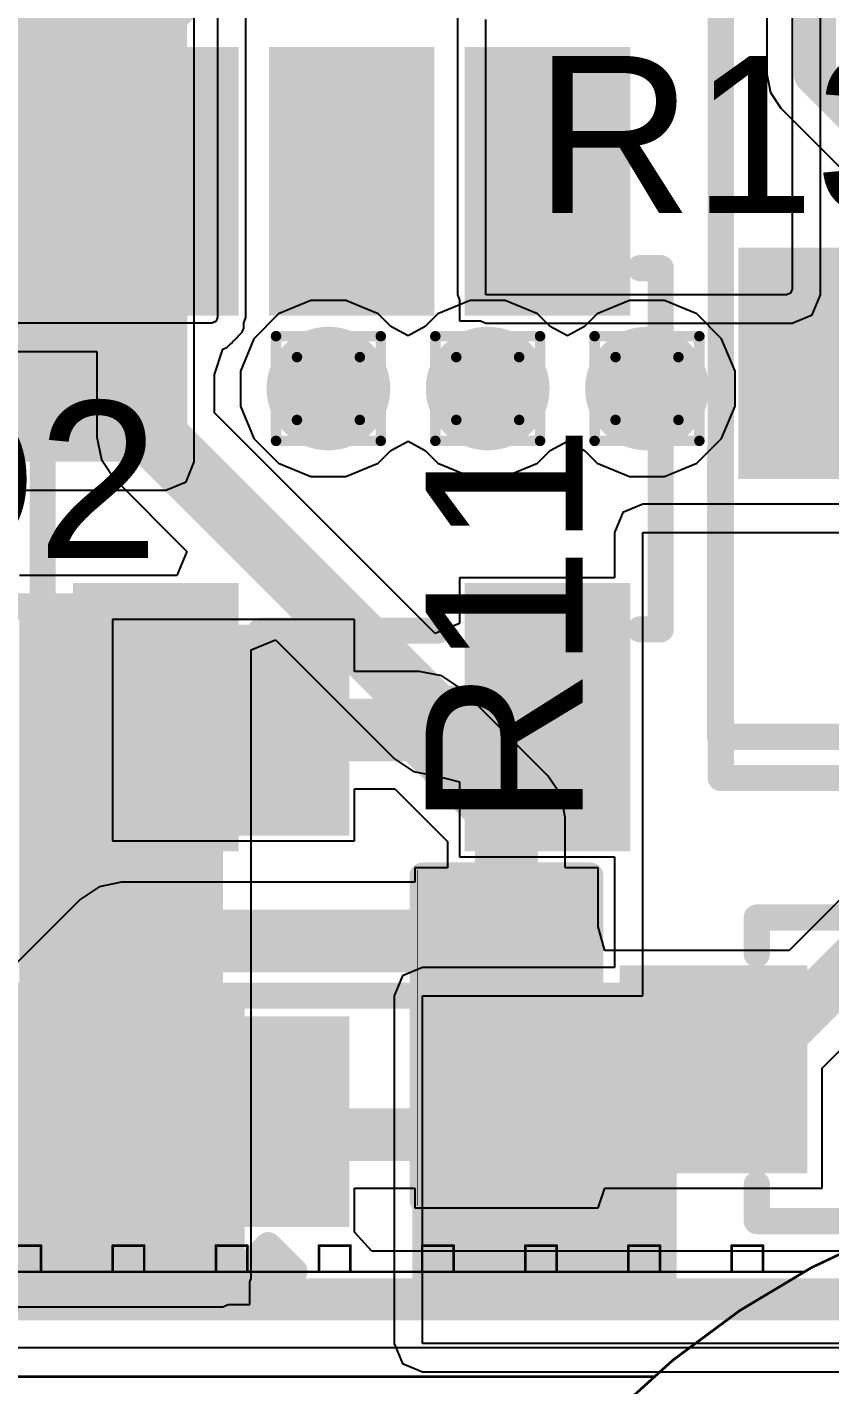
# Model space of a CAD drawing. Header units: inches. Extents: x -6 to 5433, y -4 to 5447.
# Drawn here: x 9.5 to 13.39, y 5.2 to 11.78 of the extents above; entities that cross this region are included whole.
import ezdxf

# ---------------------------------------------------------------- set-up
doc = ezdxf.new("R2010")
doc.units = ezdxf.units.IN
for name, color, linetype in [('Bottom Layer', 5, 'Continuous'), ('Bottom Overlay', 54, 'Continuous'), ('Bottom Paste', 16, 'Continuous'), ('Bottom Solder', 6, 'Continuous'), ('Drill Drawing', 1, 'Continuous'), ('Ground', 16, 'Continuous'), ('Mechanical 4', 56, 'Continuous'), ('Power', 76, 'Continuous'), ('Top Layer', 1, 'Continuous'), ('Top Overlay', 2, 'Continuous'), ('Top Paste', 8, 'Continuous'), ('Top Solder', 216, 'Continuous'), ('Via Holes', 16, 'Continuous')]:
    doc.layers.add(name, color=color, linetype=linetype)
doc.styles.add('Arial', font='', dxfattribs={"height": 0.2})
doc.styles.get('Arial').set_extended_font_data('Arial')

msp = doc.modelspace()

# ---------------------------------------------------------------- hatches: boundary and pattern name
at = {"layer": 'Bottom Layer'}
for points in [[(10.4217, 11.5859), (10.4217, 10.4859), (9.8217, 10.4859), (9.8217, 11.5859)], [(11.3717, 11.5859), (11.3717, 10.4859), (10.7717, 10.4859), (10.7717, 11.5859)], [(12.3217, 11.5859), (12.3217, 10.4859), (11.7217, 10.4859), (11.7217, 11.5859)], [(9.4604, 5.7127), (10.4471, 5.7127), (10.4471, 8.9859), (9.4604, 8.9859)], [(10.4217, 8.9859), (10.4217, 7.8859), (9.8217, 7.8859), (9.8217, 8.9859)], [(12.3217, 8.9859), (12.3217, 7.8859), (11.7217, 7.8859), (11.7217, 8.9859)], [(8.4328, 5.7127), (10.4471, 5.7127), (10.4471, 7.0866), (8.4328, 7.0866)], [(9.435, 6.9827), (10.451, 6.9827), (10.451, 5.7127), (9.435, 5.7127)], [(11.467, 6.9827), (12.483, 6.9827), (12.483, 5.7127), (11.467, 5.7127)]]:
    msp.add_hatch(color=5, dxfattribs=at).paths.add_polyline_path(points)
h = msp.add_hatch(color=5, dxfattribs=at)
edge = h.paths.add_edge_path()
edge.add_arc((10.959, 10.0307), 0.3, 0, 360)
h = msp.add_hatch(color=5, dxfattribs=at)
edge = h.paths.add_edge_path()
edge.add_arc((11.7314, 10.0307), 0.3, 0, 360)
h = msp.add_hatch(color=5, dxfattribs=at)
edge = h.paths.add_edge_path()
edge.add_arc((12.5038, 10.0307), 0.3, 0, 360)
at = {"layer": 'Bottom Paste'}
for points in [[(10.4217, 11.5859), (10.4217, 10.4859), (9.8217, 10.4859), (9.8217, 11.5859)], [(11.3717, 11.5859), (11.3717, 10.4859), (10.7717, 10.4859), (10.7717, 11.5859)], [(12.3217, 11.5859), (12.3217, 10.4859), (11.7217, 10.4859), (11.7217, 11.5859)], [(10.4217, 8.9859), (10.4217, 7.8859), (9.8217, 7.8859), (9.8217, 8.9859)], [(12.3217, 8.9859), (12.3217, 7.8859), (11.7217, 7.8859), (11.7217, 8.9859)], [(9.435, 6.9827), (10.451, 6.9827), (10.451, 5.7127), (9.435, 5.7127)], [(11.467, 6.9827), (12.483, 6.9827), (12.483, 5.7127), (11.467, 5.7127)]]:
    msp.add_hatch(color=16, dxfattribs=at).paths.add_polyline_path(points)
at = {"layer": 'Bottom Solder'}
for points in [[(10.5233, 11.6875), (10.5233, 10.3843), (9.7201, 10.3843), (9.7201, 11.6875)], [(11.4733, 11.6875), (11.4733, 10.3843), (10.6701, 10.3843), (10.6701, 11.6875)], [(12.4233, 11.6875), (12.4233, 10.3843), (11.6201, 10.3843), (11.6201, 11.6875)], [(10.5233, 9.0875), (10.5233, 7.7843), (9.7201, 7.7843), (9.7201, 9.0875)], [(12.4233, 9.0875), (12.4233, 7.7843), (11.6201, 7.7843), (11.6201, 9.0875)], [(9.3334, 7.0843), (10.5526, 7.0843), (10.5526, 5.6111), (9.3334, 5.6111)], [(11.3654, 7.0843), (12.5846, 7.0843), (12.5846, 5.6111), (11.3654, 5.6111)]]:
    msp.add_hatch(color=6, dxfattribs=at).paths.add_polyline_path(points)
at = {"layer": 'Ground'}
h = msp.add_hatch(color=16, dxfattribs=at)
edge = h.paths.add_edge_path()
edge.add_arc((10.959, 10.0307), 0.3, 0, 360)
h = msp.add_hatch(color=16, dxfattribs=at)
edge = h.paths.add_edge_path()
edge.add_arc((11.7314, 10.0307), 0.3, 0, 360)
h = msp.add_hatch(color=16, dxfattribs=at)
edge = h.paths.add_edge_path()
edge.add_arc((12.5038, 10.0307), 0.3, 0, 360)
at = {"layer": 'Power'}
h = msp.add_hatch(color=76, dxfattribs=at)
edge = h.paths.add_edge_path()
edge.add_arc((10.959, 10.0307), 0.3, 0, 360)
h = msp.add_hatch(color=76, dxfattribs=at)
edge = h.paths.add_edge_path()
edge.add_arc((11.7314, 10.0307), 0.3, 0, 360)
h = msp.add_hatch(color=76, dxfattribs=at)
edge = h.paths.add_edge_path()
edge.add_arc((12.5038, 10.0307), 0.3, 0, 360)
at = {"layer": 'Top Layer'}
for points in [[(9.1268, 9.6751), (10.1713, 9.6751), (10.1713, 14.2291), (9.1268, 14.2291)], [(9.1713, 14.0749), (10.1713, 14.0749), (10.1713, 10.6749), (9.1713, 10.6749)], [(13.8678, 9.6934), (13.0478, 9.6934), (13.0478, 10.6134), (13.8678, 10.6134)], [(10.039, 7.9634), (10.039, 8.7834), (10.959, 8.7834), (10.959, 7.9634)], [(11.5046, 7.5786), (12.1396, 7.5786), (12.1396, 7.1214), (11.5046, 7.1214)], [(12.4259, 7.1774), (13.2259, 7.1774), (13.2259, 6.2774), (12.4259, 6.2774)], [(10.039, 6.0634), (10.039, 6.8834), (10.959, 6.8834), (10.959, 6.0634)], [(11.5046, 6.6388), (12.1396, 6.6388), (12.1396, 6.1816), (11.5046, 6.1816)]]:
    msp.add_hatch(color=1, dxfattribs=at).paths.add_polyline_path(points)
h = msp.add_hatch(color=1, dxfattribs=at)
edge = h.paths.add_edge_path()
edge.add_arc((10.959, 10.0307), 0.3, 0, 360)
h = msp.add_hatch(color=1, dxfattribs=at)
edge = h.paths.add_edge_path()
edge.add_arc((11.7314, 10.0307), 0.3, 0, 360)
h = msp.add_hatch(color=1, dxfattribs=at)
edge = h.paths.add_edge_path()
edge.add_arc((12.5038, 10.0307), 0.3, 0, 360)
at = {"layer": 'Top Paste'}
for points in [[(9.1713, 14.0749), (10.1713, 14.0749), (10.1713, 10.6749), (9.1713, 10.6749)], [(13.8678, 9.6934), (13.0478, 9.6934), (13.0478, 10.6134), (13.8678, 10.6134)], [(10.039, 7.9634), (10.039, 8.7834), (10.959, 8.7834), (10.959, 7.9634)], [(11.5046, 7.5786), (12.1396, 7.5786), (12.1396, 7.1214), (11.5046, 7.1214)], [(12.4259, 7.1774), (13.2259, 7.1774), (13.2259, 6.2774), (12.4259, 6.2774)], [(10.039, 6.0634), (10.039, 6.8834), (10.959, 6.8834), (10.959, 6.0634)], [(11.5046, 6.6388), (12.1396, 6.6388), (12.1396, 6.1816), (11.5046, 6.1816)]]:
    msp.add_hatch(color=8, dxfattribs=at).paths.add_polyline_path(points)
at = {"layer": 'Top Solder'}
for points in [[(9.0697, 14.1765), (10.2729, 14.1765), (10.2729, 10.5733), (9.0697, 10.5733)], [(13.9694, 9.5918), (12.9462, 9.5918), (12.9462, 10.715), (13.9694, 10.715)], [(9.9374, 7.8618), (9.9374, 8.885), (11.0606, 8.885), (11.0606, 7.8618)], [(11.4496, 7.6336), (12.1946, 7.6336), (12.1946, 7.0664), (11.4496, 7.0664)], [(12.3709, 7.2324), (13.2809, 7.2324), (13.2809, 6.2224), (12.3709, 6.2224)], [(9.9374, 5.9618), (9.9374, 6.985), (11.0606, 6.985), (11.0606, 5.9618)], [(11.4496, 6.6938), (12.1946, 6.6938), (12.1946, 6.1266), (11.4496, 6.1266)]]:
    msp.add_hatch(color=216, dxfattribs=at).paths.add_polyline_path(points)
at = {"layer": 'Via Holes'}
h = msp.add_hatch(color=7, dxfattribs=at)
edge = h.paths.add_edge_path()
edge.add_arc((10.959, 10.0307), 0.15, 0, 360)
h = msp.add_hatch(color=7, dxfattribs=at)
edge = h.paths.add_edge_path()
edge.add_arc((11.7314, 10.0307), 0.15, 0, 360)
h = msp.add_hatch(color=7, dxfattribs=at)
edge = h.paths.add_edge_path()
edge.add_arc((12.5038, 10.0307), 0.15, 0, 360)

# ---------------------------------------------------------------- linework, layer by layer
at = {"layer": 'Bottom Layer'}
for p, q in [((13.208, 12.3316), (13.208, 10.5133)), ((13.3455, 10.4859), (13.3455, 12.1942)), ((10.4217, 12.0366), (10.4217, 10.3756)), ((10.5592, 10.3756), (10.5592, 12.0366)), ((11.5842, 11.8491), (11.5842, 10.4859)), ((11.7217, 10.5133), (11.7217, 11.8218)), ((11.5842, 10.4859), (11.5947, 10.4606)), ((11.7217, 10.4859), (11.7217, 10.5133)), ((11.749, 10.4859), (11.7217, 10.4859)), ((13.1807, 10.4859), (11.749, 10.4859)), ((11.749, 10.4859), (11.749, 10.4859)), ((13.2, 10.4939), (13.1807, 10.4859)), ((13.208, 10.5133), (13.2, 10.4939)), ((13.3052, 10.3887), (13.3455, 10.4859)), ((11.5947, 10.4606), (11.5947, 10.3589)), ((10.3943, 10.3482), (7.1713, 10.3482)), ((10.4137, 10.3563), (10.3943, 10.3482)), ((10.4217, 10.3756), (10.4137, 10.3563)), ((10.5487, 10.3503), (10.5592, 10.3756)), ((10.5487, 10.323), (10.5487, 10.3503)), ((11.5947, 10.3589), (11.6964, 10.3589)), ((11.6964, 10.3589), (11.7217, 10.3484)), ((11.7217, 10.3484), (13.208, 10.3484)), ((13.208, 10.3484), (13.3052, 10.3887)), ((10.513, 10.2759), (10.5189, 10.2784)), ((10.5189, 10.2784), (10.5214, 10.2843)), ((10.5214, 10.2843), (10.5407, 10.3036)), ((10.5407, 10.3037), (10.5487, 10.323)), ((10.5407, 10.3036), (10.5407, 10.3037)), ((10.5407, 10.3037), (10.5407, 10.3037)), ((10.4066, 10.0996), (10.447, 10.2212)), ((10.447, 10.2212), (10.4663, 10.2293)), ((10.4663, 10.2293), (10.4856, 10.2486)), ((10.4663, 10.2293), (10.4663, 10.2293)), ((10.4663, 10.2293), (10.4663, 10.2293)), ((10.4856, 10.2486), (10.4916, 10.251)), ((10.4916, 10.251), (10.494, 10.257)), ((10.494, 10.257), (10.513, 10.2759)), ((7.1713, 10.2108), (9.8368, 10.2108)), ((9.8368, 10.2108), (9.8368, 9.7949)), ((10.4066, 9.9129), (10.4066, 10.0996)), ((11.4774, 8.8421), (10.4066, 9.9129)), ((9.8368, 9.7949), (9.8368, 9.7949)), ((9.8368, 9.7949), (9.8585, 9.6859)), ((9.8585, 9.6859), (9.9203, 9.5935)), ((9.9203, 9.5935), (10.273, 9.2407)), ((12.3858, 9.4289), (12.3455, 9.3317)), ((12.483, 9.4691), (12.3858, 9.4289)), ((18.4581, 9.4691), (12.483, 9.4691)), ((12.3455, 9.3317), (12.3455, 9.1129)), ((12.483, 7.0843), (12.483, 9.3317)), ((12.483, 9.3317), (18.4581, 9.3317)), ((10.273, 9.2407), (10.2244, 9.1234)), ((10.2244, 9.1234), (9.4604, 9.1234)), ((12.3455, 9.1129), (11.5947, 9.1129)), ((11.5947, 9.1129), (11.5947, 8.8907)), ((11.5947, 8.8907), (11.4774, 8.8421)), ((10.5846, 8.7632), (10.7019, 8.8118)), ((10.5846, 5.7127), (10.5846, 8.7632)), ((10.7019, 8.8118), (11.2793, 8.2345)), ((11.2793, 8.2345), (11.2793, 8.2345)), ((11.2793, 8.2345), (11.3717, 8.1727)), ((11.3717, 8.1727), (11.4807, 8.151)), ((11.4807, 8.151), (11.5947, 8.1227)), ((11.5947, 8.1227), (11.5947, 7.7589)), ((11.5947, 7.7589), (12.3455, 7.7589)), ((12.3455, 7.7589), (12.3455, 7.2217)), ((11.3185, 7.1815), (11.2783, 7.0843)), ((11.4157, 7.2217), (11.3185, 7.1815)), ((12.3455, 7.2217), (11.4157, 7.2217)), ((11.2783, 7.0843), (11.2783, 5.3976)), ((11.4157, 5.3976), (11.4157, 7.0843)), ((11.4157, 7.0843), (12.483, 7.0843)), ((10.578, 5.6968), (10.5846, 5.7127)), ((10.578, 5.5857), (10.578, 5.6968)), ((8.4328, 5.5752), (10.4471, 5.5752)), ((10.4471, 5.5752), (10.4724, 5.5857)), ((10.4724, 5.5857), (10.578, 5.5857)), ((11.2783, 5.3976), (11.3185, 5.3004)), ((14.5542, 5.3976), (11.4157, 5.3976)), ((11.3185, 5.3004), (11.4157, 5.2601)), ((11.4157, 5.2601), (14.5542, 5.2601))]:
    msp.add_line(p, q, dxfattribs=at)
for points in [[(10.1217, 9.7949, 0.3048, 0.3048, 0), (10.1217, 11.0359, 0.3048, 0.3048, 0)], [(10.1217, 9.7949, 0.3048, 0.3048, 0), (11.4807, 8.4359, 0.3048, 0.3048, 0)], [(11.4807, 8.4359, 0.3048, 0.3048, 0), (12.0217, 8.4359, 0.3048, 0.3048, 0)]]:
    msp.add_lwpolyline(points, format="xyseb", dxfattribs=at)
for points in [[(10.0455, 11.0359, 0.1524, 0.1524, 1), (10.1979, 11.0359, 0.1524, 0.1524, 1)], [(10.0455, 9.7949, 0.1524, 0.1524, 1), (10.1979, 9.7949, 0.1524, 0.1524, 1)], [(10.0455, 9.7949, 0.1524, 0.1524, 1), (10.1979, 9.7949, 0.1524, 0.1524, 1)], [(11.4045, 8.4359, 0.1524, 0.1524, 1), (11.5569, 8.4359, 0.1524, 0.1524, 1)], [(11.4045, 8.4359, 0.1524, 0.1524, 1), (11.5569, 8.4359, 0.1524, 0.1524, 1)], [(11.9455, 8.4359, 0.1524, 0.1524, 1), (12.0979, 8.4359, 0.1524, 0.1524, 1)]]:
    msp.add_lwpolyline(points, format="xyseb", close=True, dxfattribs=at)
at = {"layer": 'Bottom Overlay'}
for points in [[(12.8619, 8.1406, 0.127, 0.127, 0), (12.8619, 13.5406, 0.127, 0.127, 0)], [(10.0049, 11.8695, 0.127, 0.127, 0), (10.1319, 11.7425, 0.127, 0.127, 0)], [(10.1319, 11.7425, 0.127, 0.127, 0), (10.2589, 11.8695, 0.127, 0.127, 0)], [(9.5731, 10.6149, 0.127, 0.127, 0), (9.6731, 10.6149, 0.127, 0.127, 0)], [(9.5731, 8.8623, 0.127, 0.127, 0), (9.5731, 10.6149, 0.127, 0.127, 0)], [(12.4703, 10.6149, 0.127, 0.127, 0), (12.5703, 10.6149, 0.127, 0.127, 0)], [(12.5703, 8.8623, 0.127, 0.127, 0), (12.5703, 10.6149, 0.127, 0.127, 0)], [(9.5731, 8.8623, 0.127, 0.127, 0), (9.6731, 8.8623, 0.127, 0.127, 0)], [(10.6317, 8.8559, 0.127, 0.127, 0), (11.4897, 8.8559, 0.127, 0.127, 0)], [(12.4703, 8.8623, 0.127, 0.127, 0), (12.5703, 8.8623, 0.127, 0.127, 0)], [(12.8619, 8.1406, 0.127, 0.127, 0), (13.9049, 8.1406, 0.127, 0.127, 0)], [(9.3334, 7.0843, 0.127, 0.127, 0), (12.5846, 7.0843, 0.127, 0.127, 0)], [(12.5846, 5.6111, 0.127, 0.127, 0), (12.5846, 7.0843, 0.127, 0.127, 0)], [(9.3334, 5.6111, 0.127, 0.127, 0), (12.5846, 5.6111, 0.127, 0.127, 0)]]:
    msp.add_lwpolyline(points, format="xyseb", dxfattribs=at)
for points in [[(10.1001, 11.7425, 0.0635, 0.0635, 1), (10.1636, 11.7425, 0.0635, 0.0635, 1)], [(10.1001, 11.7425, 0.0635, 0.0635, 1), (10.1636, 11.7425, 0.0635, 0.0635, 1)], [(9.5413, 10.6149, 0.0635, 0.0635, 1), (9.6048, 10.6149, 0.0635, 0.0635, 1)], [(9.5413, 10.6149, 0.0635, 0.0635, 1), (9.6048, 10.6149, 0.0635, 0.0635, 1)], [(9.6413, 10.6149, 0.0635, 0.0635, 1), (9.7048, 10.6149, 0.0635, 0.0635, 1)], [(12.4385, 10.6149, 0.0635, 0.0635, 1), (12.502, 10.6149, 0.0635, 0.0635, 1)], [(12.5385, 10.6149, 0.0635, 0.0635, 1), (12.602, 10.6149, 0.0635, 0.0635, 1)], [(12.5385, 10.6149, 0.0635, 0.0635, 1), (12.602, 10.6149, 0.0635, 0.0635, 1)], [(9.5413, 8.8623, 0.0635, 0.0635, 1), (9.6048, 8.8623, 0.0635, 0.0635, 1)], [(9.5413, 8.8623, 0.0635, 0.0635, 1), (9.6048, 8.8623, 0.0635, 0.0635, 1)], [(9.6413, 8.8623, 0.0635, 0.0635, 1), (9.7048, 8.8623, 0.0635, 0.0635, 1)], [(10.5999, 8.8559, 0.0635, 0.0635, 1), (10.6634, 8.8559, 0.0635, 0.0635, 1)], [(11.4579, 8.8559, 0.0635, 0.0635, 1), (11.5214, 8.8559, 0.0635, 0.0635, 1)], [(12.4385, 8.8623, 0.0635, 0.0635, 1), (12.502, 8.8623, 0.0635, 0.0635, 1)], [(12.5385, 8.8623, 0.0635, 0.0635, 1), (12.602, 8.8623, 0.0635, 0.0635, 1)], [(12.5385, 8.8623, 0.0635, 0.0635, 1), (12.602, 8.8623, 0.0635, 0.0635, 1)], [(12.8301, 8.1406, 0.0635, 0.0635, 1), (12.8936, 8.1406, 0.0635, 0.0635, 1)], [(12.8301, 8.1406, 0.0635, 0.0635, 1), (12.8936, 8.1406, 0.0635, 0.0635, 1)], [(12.5528, 7.0843, 0.0635, 0.0635, 1), (12.6163, 7.0843, 0.0635, 0.0635, 1)], [(12.5528, 7.0843, 0.0635, 0.0635, 1), (12.6163, 7.0843, 0.0635, 0.0635, 1)], [(12.5528, 5.6111, 0.0635, 0.0635, 1), (12.6163, 5.6111, 0.0635, 0.0635, 1)], [(12.5528, 5.6111, 0.0635, 0.0635, 1), (12.6163, 5.6111, 0.0635, 0.0635, 1)]]:
    msp.add_lwpolyline(points, format="xyseb", close=True, dxfattribs=at)
at = {"layer": 'Drill Drawing'}
for points in [[(10.705, 10.2847, 0.0508, 0.0508, 0), (11.213, 10.2847, 0.0508, 0.0508, 0)], [(10.705, 9.7767, 0.0508, 0.0508, 0), (10.705, 10.2847, 0.0508, 0.0508, 0)], [(11.213, 9.7767, 0.0508, 0.0508, 0), (11.213, 10.2847, 0.0508, 0.0508, 0)], [(11.4774, 10.2847, 0.0508, 0.0508, 0), (11.9854, 10.2847, 0.0508, 0.0508, 0)], [(11.4774, 9.7767, 0.0508, 0.0508, 0), (11.4774, 10.2847, 0.0508, 0.0508, 0)], [(11.9854, 9.7767, 0.0508, 0.0508, 0), (11.9854, 10.2847, 0.0508, 0.0508, 0)], [(12.2498, 10.2847, 0.0508, 0.0508, 0), (12.7578, 10.2847, 0.0508, 0.0508, 0)], [(12.2498, 9.7767, 0.0508, 0.0508, 0), (12.2498, 10.2847, 0.0508, 0.0508, 0)], [(12.7578, 9.7767, 0.0508, 0.0508, 0), (12.7578, 10.2847, 0.0508, 0.0508, 0)], [(10.8066, 10.1831, 0.0508, 0.0508, 0), (11.1114, 10.1831, 0.0508, 0.0508, 0)], [(10.8066, 9.8783, 0.0508, 0.0508, 0), (10.8066, 10.1831, 0.0508, 0.0508, 0)], [(11.1114, 9.8783, 0.0508, 0.0508, 0), (11.1114, 10.1831, 0.0508, 0.0508, 0)], [(11.579, 10.1831, 0.0508, 0.0508, 0), (11.8838, 10.1831, 0.0508, 0.0508, 0)], [(11.579, 9.8783, 0.0508, 0.0508, 0), (11.579, 10.1831, 0.0508, 0.0508, 0)], [(11.8838, 9.8783, 0.0508, 0.0508, 0), (11.8838, 10.1831, 0.0508, 0.0508, 0)], [(12.3514, 10.1831, 0.0508, 0.0508, 0), (12.6562, 10.1831, 0.0508, 0.0508, 0)], [(12.3514, 9.8783, 0.0508, 0.0508, 0), (12.3514, 10.1831, 0.0508, 0.0508, 0)], [(12.6562, 9.8783, 0.0508, 0.0508, 0), (12.6562, 10.1831, 0.0508, 0.0508, 0)], [(10.8066, 9.8783, 0.0508, 0.0508, 0), (11.1114, 9.8783, 0.0508, 0.0508, 0)], [(11.579, 9.8783, 0.0508, 0.0508, 0), (11.8838, 9.8783, 0.0508, 0.0508, 0)], [(12.3514, 9.8783, 0.0508, 0.0508, 0), (12.6562, 9.8783, 0.0508, 0.0508, 0)], [(10.705, 9.7767, 0.0508, 0.0508, 0), (11.213, 9.7767, 0.0508, 0.0508, 0)], [(11.4774, 9.7767, 0.0508, 0.0508, 0), (11.9854, 9.7767, 0.0508, 0.0508, 0)], [(12.2498, 9.7767, 0.0508, 0.0508, 0), (12.7578, 9.7767, 0.0508, 0.0508, 0)]]:
    msp.add_lwpolyline(points, format="xyseb", dxfattribs=at)
for points in [[(10.6923, 10.2847, 0.0254, 0.0254, 1), (10.7177, 10.2847, 0.0254, 0.0254, 1)], [(10.6923, 10.2847, 0.0254, 0.0254, 1), (10.7177, 10.2847, 0.0254, 0.0254, 1)], [(11.2003, 10.2847, 0.0254, 0.0254, 1), (11.2257, 10.2847, 0.0254, 0.0254, 1)], [(11.2003, 10.2847, 0.0254, 0.0254, 1), (11.2257, 10.2847, 0.0254, 0.0254, 1)], [(11.4647, 10.2847, 0.0254, 0.0254, 1), (11.4901, 10.2847, 0.0254, 0.0254, 1)], [(11.4647, 10.2847, 0.0254, 0.0254, 1), (11.4901, 10.2847, 0.0254, 0.0254, 1)], [(11.9727, 10.2847, 0.0254, 0.0254, 1), (11.9981, 10.2847, 0.0254, 0.0254, 1)], [(11.9727, 10.2847, 0.0254, 0.0254, 1), (11.9981, 10.2847, 0.0254, 0.0254, 1)], [(12.2371, 10.2847, 0.0254, 0.0254, 1), (12.2625, 10.2847, 0.0254, 0.0254, 1)], [(12.2371, 10.2847, 0.0254, 0.0254, 1), (12.2625, 10.2847, 0.0254, 0.0254, 1)], [(12.7451, 10.2847, 0.0254, 0.0254, 1), (12.7705, 10.2847, 0.0254, 0.0254, 1)], [(12.7451, 10.2847, 0.0254, 0.0254, 1), (12.7705, 10.2847, 0.0254, 0.0254, 1)], [(10.7939, 10.1831, 0.0254, 0.0254, 1), (10.8193, 10.1831, 0.0254, 0.0254, 1)], [(10.7939, 10.1831, 0.0254, 0.0254, 1), (10.8193, 10.1831, 0.0254, 0.0254, 1)], [(11.0987, 10.1831, 0.0254, 0.0254, 1), (11.1241, 10.1831, 0.0254, 0.0254, 1)], [(11.0987, 10.1831, 0.0254, 0.0254, 1), (11.1241, 10.1831, 0.0254, 0.0254, 1)], [(11.5663, 10.1831, 0.0254, 0.0254, 1), (11.5917, 10.1831, 0.0254, 0.0254, 1)], [(11.5663, 10.1831, 0.0254, 0.0254, 1), (11.5917, 10.1831, 0.0254, 0.0254, 1)], [(11.8711, 10.1831, 0.0254, 0.0254, 1), (11.8965, 10.1831, 0.0254, 0.0254, 1)], [(11.8711, 10.1831, 0.0254, 0.0254, 1), (11.8965, 10.1831, 0.0254, 0.0254, 1)], [(12.3387, 10.1831, 0.0254, 0.0254, 1), (12.3641, 10.1831, 0.0254, 0.0254, 1)], [(12.3387, 10.1831, 0.0254, 0.0254, 1), (12.3641, 10.1831, 0.0254, 0.0254, 1)], [(12.6435, 10.1831, 0.0254, 0.0254, 1), (12.6689, 10.1831, 0.0254, 0.0254, 1)], [(12.6435, 10.1831, 0.0254, 0.0254, 1), (12.6689, 10.1831, 0.0254, 0.0254, 1)], [(10.7939, 9.8783, 0.0254, 0.0254, 1), (10.8193, 9.8783, 0.0254, 0.0254, 1)], [(10.7939, 9.8783, 0.0254, 0.0254, 1), (10.8193, 9.8783, 0.0254, 0.0254, 1)], [(11.0987, 9.8783, 0.0254, 0.0254, 1), (11.1241, 9.8783, 0.0254, 0.0254, 1)], [(11.0987, 9.8783, 0.0254, 0.0254, 1), (11.1241, 9.8783, 0.0254, 0.0254, 1)], [(11.5663, 9.8783, 0.0254, 0.0254, 1), (11.5917, 9.8783, 0.0254, 0.0254, 1)], [(11.5663, 9.8783, 0.0254, 0.0254, 1), (11.5917, 9.8783, 0.0254, 0.0254, 1)], [(11.8711, 9.8783, 0.0254, 0.0254, 1), (11.8965, 9.8783, 0.0254, 0.0254, 1)], [(11.8711, 9.8783, 0.0254, 0.0254, 1), (11.8965, 9.8783, 0.0254, 0.0254, 1)], [(12.3387, 9.8783, 0.0254, 0.0254, 1), (12.3641, 9.8783, 0.0254, 0.0254, 1)], [(12.3387, 9.8783, 0.0254, 0.0254, 1), (12.3641, 9.8783, 0.0254, 0.0254, 1)], [(12.6435, 9.8783, 0.0254, 0.0254, 1), (12.6689, 9.8783, 0.0254, 0.0254, 1)], [(12.6435, 9.8783, 0.0254, 0.0254, 1), (12.6689, 9.8783, 0.0254, 0.0254, 1)], [(10.6923, 9.7767, 0.0254, 0.0254, 1), (10.7177, 9.7767, 0.0254, 0.0254, 1)], [(10.6923, 9.7767, 0.0254, 0.0254, 1), (10.7177, 9.7767, 0.0254, 0.0254, 1)], [(11.2003, 9.7767, 0.0254, 0.0254, 1), (11.2257, 9.7767, 0.0254, 0.0254, 1)], [(11.2003, 9.7767, 0.0254, 0.0254, 1), (11.2257, 9.7767, 0.0254, 0.0254, 1)], [(11.4647, 9.7767, 0.0254, 0.0254, 1), (11.4901, 9.7767, 0.0254, 0.0254, 1)], [(11.4647, 9.7767, 0.0254, 0.0254, 1), (11.4901, 9.7767, 0.0254, 0.0254, 1)], [(11.9727, 9.7767, 0.0254, 0.0254, 1), (11.9981, 9.7767, 0.0254, 0.0254, 1)], [(11.9727, 9.7767, 0.0254, 0.0254, 1), (11.9981, 9.7767, 0.0254, 0.0254, 1)], [(12.2371, 9.7767, 0.0254, 0.0254, 1), (12.2625, 9.7767, 0.0254, 0.0254, 1)], [(12.2371, 9.7767, 0.0254, 0.0254, 1), (12.2625, 9.7767, 0.0254, 0.0254, 1)], [(12.7451, 9.7767, 0.0254, 0.0254, 1), (12.7705, 9.7767, 0.0254, 0.0254, 1)], [(12.7451, 9.7767, 0.0254, 0.0254, 1), (12.7705, 9.7767, 0.0254, 0.0254, 1)]]:
    msp.add_lwpolyline(points, format="xyseb", close=True, dxfattribs=at)
at = {"layer": 'Mechanical 4'}
for points in [[(19.3747, 2.125, 0.0127, 0.0127, 1), (11.1197, 2.125, 0.0127, 0.0127, 1)], [(9.5623, 5.872, 0.00635, 0.00635, 1), (9.5687, 5.872, 0.00635, 0.00635, 1)], [(9.5623, 5.872, 0.00635, 0.00635, 1), (9.5687, 5.872, 0.00635, 0.00635, 1)], [(9.91, 5.872, 0.00635, 0.00635, 1), (9.9164, 5.872, 0.00635, 0.00635, 1)], [(9.91, 5.872, 0.00635, 0.00635, 1), (9.9164, 5.872, 0.00635, 0.00635, 1)], [(10.0624, 5.872, 0.00635, 0.00635, 1), (10.0688, 5.872, 0.00635, 0.00635, 1)], [(10.0624, 5.872, 0.00635, 0.00635, 1), (10.0688, 5.872, 0.00635, 0.00635, 1)], [(10.4102, 5.872, 0.00635, 0.00635, 1), (10.4165, 5.872, 0.00635, 0.00635, 1)], [(10.4102, 5.872, 0.00635, 0.00635, 1), (10.4165, 5.872, 0.00635, 0.00635, 1)], [(10.5626, 5.872, 0.00635, 0.00635, 1), (10.5689, 5.872, 0.00635, 0.00635, 1)], [(10.5626, 5.872, 0.00635, 0.00635, 1), (10.5689, 5.872, 0.00635, 0.00635, 1)], [(10.9103, 5.872, 0.00635, 0.00635, 1), (10.9166, 5.872, 0.00635, 0.00635, 1)], [(10.9103, 5.872, 0.00635, 0.00635, 1), (10.9166, 5.872, 0.00635, 0.00635, 1)], [(11.0627, 5.872, 0.00635, 0.00635, 1), (11.069, 5.872, 0.00635, 0.00635, 1)], [(11.0627, 5.872, 0.00635, 0.00635, 1), (11.069, 5.872, 0.00635, 0.00635, 1)], [(11.4104, 5.872, 0.00635, 0.00635, 1), (11.4168, 5.872, 0.00635, 0.00635, 1)], [(11.4104, 5.872, 0.00635, 0.00635, 1), (11.4168, 5.872, 0.00635, 0.00635, 1)], [(11.5628, 5.872, 0.00635, 0.00635, 1), (11.5692, 5.872, 0.00635, 0.00635, 1)], [(11.5628, 5.872, 0.00635, 0.00635, 1), (11.5692, 5.872, 0.00635, 0.00635, 1)], [(11.9106, 5.872, 0.00635, 0.00635, 1), (11.9169, 5.872, 0.00635, 0.00635, 1)], [(11.9106, 5.872, 0.00635, 0.00635, 1), (11.9169, 5.872, 0.00635, 0.00635, 1)], [(12.063, 5.872, 0.00635, 0.00635, 1), (12.0693, 5.872, 0.00635, 0.00635, 1)], [(12.063, 5.872, 0.00635, 0.00635, 1), (12.0693, 5.872, 0.00635, 0.00635, 1)], [(12.4107, 5.872, 0.00635, 0.00635, 1), (12.417, 5.872, 0.00635, 0.00635, 1)], [(12.4107, 5.872, 0.00635, 0.00635, 1), (12.417, 5.872, 0.00635, 0.00635, 1)], [(12.5631, 5.872, 0.00635, 0.00635, 1), (12.5694, 5.872, 0.00635, 0.00635, 1)], [(12.5631, 5.872, 0.00635, 0.00635, 1), (12.5694, 5.872, 0.00635, 0.00635, 1)], [(12.9108, 5.872, 0.00635, 0.00635, 1), (12.9172, 5.872, 0.00635, 0.00635, 1)], [(12.9108, 5.872, 0.00635, 0.00635, 1), (12.9172, 5.872, 0.00635, 0.00635, 1)], [(13.0632, 5.872, 0.00635, 0.00635, 1), (13.0696, 5.872, 0.00635, 0.00635, 1)], [(13.0632, 5.872, 0.00635, 0.00635, 1), (13.0696, 5.872, 0.00635, 0.00635, 1)], [(9.5623, 5.7445, 0.00635, 0.00635, 1), (9.5687, 5.7445, 0.00635, 0.00635, 1)], [(9.91, 5.7445, 0.00635, 0.00635, 1), (9.9164, 5.7445, 0.00635, 0.00635, 1)], [(10.0624, 5.7445, 0.00635, 0.00635, 1), (10.0688, 5.7445, 0.00635, 0.00635, 1)], [(10.4102, 5.7445, 0.00635, 0.00635, 1), (10.4165, 5.7445, 0.00635, 0.00635, 1)], [(10.5626, 5.7445, 0.00635, 0.00635, 1), (10.5689, 5.7445, 0.00635, 0.00635, 1)], [(10.9103, 5.7445, 0.00635, 0.00635, 1), (10.9166, 5.7445, 0.00635, 0.00635, 1)], [(11.0627, 5.7445, 0.00635, 0.00635, 1), (11.069, 5.7445, 0.00635, 0.00635, 1)], [(11.4104, 5.7445, 0.00635, 0.00635, 1), (11.4168, 5.7445, 0.00635, 0.00635, 1)], [(11.5628, 5.7445, 0.00635, 0.00635, 1), (11.5692, 5.7445, 0.00635, 0.00635, 1)], [(11.9106, 5.7445, 0.00635, 0.00635, 1), (11.9169, 5.7445, 0.00635, 0.00635, 1)], [(12.063, 5.7445, 0.00635, 0.00635, 1), (12.0693, 5.7445, 0.00635, 0.00635, 1)], [(12.4107, 5.7445, 0.00635, 0.00635, 1), (12.417, 5.7445, 0.00635, 0.00635, 1)], [(12.5631, 5.7445, 0.00635, 0.00635, 1), (12.5694, 5.7445, 0.00635, 0.00635, 1)], [(12.9108, 5.7445, 0.00635, 0.00635, 1), (12.9172, 5.7445, 0.00635, 0.00635, 1)], [(13.0632, 5.7445, 0.00635, 0.00635, 1), (13.0696, 5.7445, 0.00635, 0.00635, 1)], [(13.2602, 5.7445, 0.00635, 0.00635, 1), (13.2666, 5.7445, 0.00635, 0.00635, 1)], [(12.5321, 5.2365, 0.00635, 0.00635, 1), (12.5384, 5.2365, 0.00635, 0.00635, 1)]]:
    msp.add_lwpolyline(points, format="xyseb", close=True, dxfattribs=at)
for points in [[(9.4131, 5.872, 0.0127, 0.0127, 0), (9.5655, 5.872, 0.0127, 0.0127, 0)], [(9.5655, 5.7445, 0.0127, 0.0127, 0), (9.5655, 5.872, 0.0127, 0.0127, 0)], [(9.9132, 5.7445, 0.0127, 0.0127, 0), (9.9132, 5.872, 0.0127, 0.0127, 0)], [(9.9132, 5.872, 0.0127, 0.0127, 0), (10.0656, 5.872, 0.0127, 0.0127, 0)], [(10.0656, 5.7445, 0.0127, 0.0127, 0), (10.0656, 5.872, 0.0127, 0.0127, 0)], [(10.4133, 5.7445, 0.0127, 0.0127, 0), (10.4133, 5.872, 0.0127, 0.0127, 0)], [(10.4133, 5.872, 0.0127, 0.0127, 0), (10.5657, 5.872, 0.0127, 0.0127, 0)], [(10.5657, 5.7445, 0.0127, 0.0127, 0), (10.5657, 5.872, 0.0127, 0.0127, 0)], [(10.9135, 5.7445, 0.0127, 0.0127, 0), (10.9135, 5.872, 0.0127, 0.0127, 0)], [(10.9135, 5.872, 0.0127, 0.0127, 0), (11.0659, 5.872, 0.0127, 0.0127, 0)], [(11.0659, 5.7445, 0.0127, 0.0127, 0), (11.0659, 5.872, 0.0127, 0.0127, 0)], [(11.4136, 5.7445, 0.0127, 0.0127, 0), (11.4136, 5.872, 0.0127, 0.0127, 0)], [(11.4136, 5.872, 0.0127, 0.0127, 0), (11.566, 5.872, 0.0127, 0.0127, 0)], [(11.566, 5.7445, 0.0127, 0.0127, 0), (11.566, 5.872, 0.0127, 0.0127, 0)], [(11.9137, 5.7445, 0.0127, 0.0127, 0), (11.9137, 5.872, 0.0127, 0.0127, 0)], [(11.9137, 5.872, 0.0127, 0.0127, 0), (12.0661, 5.872, 0.0127, 0.0127, 0)], [(12.0661, 5.7445, 0.0127, 0.0127, 0), (12.0661, 5.872, 0.0127, 0.0127, 0)], [(12.4139, 5.7445, 0.0127, 0.0127, 0), (12.4139, 5.872, 0.0127, 0.0127, 0)], [(12.4139, 5.872, 0.0127, 0.0127, 0), (12.5663, 5.872, 0.0127, 0.0127, 0)], [(12.5663, 5.7445, 0.0127, 0.0127, 0), (12.5663, 5.872, 0.0127, 0.0127, 0)], [(12.914, 5.7445, 0.0127, 0.0127, 0), (12.914, 5.872, 0.0127, 0.0127, 0)], [(12.914, 5.872, 0.0127, 0.0127, 0), (13.0664, 5.872, 0.0127, 0.0127, 0)], [(13.0664, 5.7445, 0.0127, 0.0127, 0), (13.0664, 5.872, 0.0127, 0.0127, 0)], [(4.5919, 5.7445, 0.0127, 0.0127, 0), (13.2634, 5.7445, 0.0127, 0.0127, 0)], [(5.1571, 5.2365, 0.0127, 0.0127, 0), (12.5352, 5.2365, 0.0127, 0.0127, 0)]]:
    msp.add_lwpolyline(points, format="xyseb", dxfattribs=at)
at = {"layer": 'Power'}
for p, q in [((10.874, 10.4577), (10.7171, 10.3927)), ((11.0439, 10.4577), (10.874, 10.4577)), ((11.2008, 10.3927), (11.0439, 10.4577)), ((11.6465, 10.4577), (11.4895, 10.3927)), ((11.8163, 10.4577), (11.6465, 10.4577)), ((11.9733, 10.3927), (11.8163, 10.4577)), ((12.4189, 10.4577), (12.262, 10.3927)), ((12.5888, 10.4577), (12.4189, 10.4577)), ((12.7457, 10.3927), (12.5888, 10.4577)), ((10.7171, 10.3927), (10.597, 10.2726)), ((11.2622, 10.3314), (11.2008, 10.3927)), ((11.4895, 10.3927), (11.4282, 10.3314)), ((12.0346, 10.3314), (11.9733, 10.3927)), ((12.262, 10.3927), (12.2006, 10.3314)), ((12.8658, 10.2726), (12.7457, 10.3927)), ((11.3452, 10.2859), (11.2622, 10.3314)), ((11.4282, 10.3314), (11.3452, 10.2859)), ((12.1176, 10.2859), (12.0346, 10.3314)), ((12.2006, 10.3314), (12.1176, 10.2859)), ((10.597, 10.2726), (10.532, 10.1157)), ((12.9308, 10.1157), (12.8658, 10.2726)), ((10.532, 10.1157), (10.532, 9.9458)), ((12.9308, 9.9458), (12.9308, 10.1157)), ((10.532, 9.9458), (10.597, 9.7889)), ((12.8658, 9.7889), (12.9308, 9.9458)), ((10.597, 9.7889), (10.7171, 9.6688)), ((11.2622, 9.7301), (11.3452, 9.7756)), ((11.3452, 9.7756), (11.4282, 9.7301)), ((12.0346, 9.7301), (12.1176, 9.7756)), ((12.1176, 9.7756), (12.2006, 9.7301)), ((12.7457, 9.6688), (12.8658, 9.7889)), ((11.2008, 9.6688), (11.2622, 9.7301)), ((11.4282, 9.7301), (11.4895, 9.6688)), ((11.9733, 9.6688), (12.0346, 9.7301)), ((12.2006, 9.7301), (12.262, 9.6688)), ((10.7171, 9.6688), (10.874, 9.6037)), ((11.0439, 9.6037), (11.2008, 9.6688)), ((11.4895, 9.6688), (11.6465, 9.6037)), ((11.8163, 9.6037), (11.9733, 9.6688)), ((12.262, 9.6688), (12.4189, 9.6037)), ((12.5888, 9.6037), (12.7457, 9.6688)), ((10.874, 9.6037), (11.0439, 9.6037)), ((11.6465, 9.6037), (11.8163, 9.6037)), ((12.4189, 9.6037), (12.5888, 9.6037))]:
    msp.add_line(p, q, dxfattribs=at)
at = {"layer": 'Top Layer'}
for p, q in [((10.3088, 9.6751), (10.3088, 12.7403)), ((13.085, 12.0909), (13.085, 11.5555)), ((13.085, 11.5555), (13.1028, 11.4664)), ((13.1028, 11.4664), (13.1533, 11.3907)), ((13.1533, 11.3907), (13.4708, 11.0732)), ((10.2685, 9.5779), (10.3088, 9.6751)), ((10.1713, 9.5377), (10.2685, 9.5779)), ((9.1268, 9.5377), (10.1713, 9.5377)), ((11.086, 8.9104), (9.912, 8.9104)), ((9.912, 8.9104), (9.912, 7.8364)), ((11.086, 8.6583), (11.086, 8.9104)), ((11.3992, 8.6583), (11.086, 8.6583)), ((11.5082, 8.6366), (11.3992, 8.6583)), ((11.3992, 8.6583), (11.3992, 8.6583)), ((11.6006, 8.5748), (11.5082, 8.6366)), ((12.0236, 8.1519), (11.6006, 8.5748)), ((12.0853, 8.0595), (12.0236, 8.1519)), ((11.086, 7.8364), (11.086, 8.0885)), ((11.086, 8.0885), (11.2812, 8.0885)), ((11.2812, 8.0885), (11.5371, 7.8326)), ((12.107, 7.9505), (12.0853, 8.0595)), ((13.8708, 7.9826), (13.1925, 7.3044)), ((12.107, 7.7056), (12.107, 7.9505)), ((12.107, 7.9505), (12.107, 7.9505)), ((9.912, 7.8364), (11.086, 7.8364)), ((11.5371, 7.8326), (11.5369, 7.7056)), ((11.5369, 7.7056), (11.3776, 7.7056)), ((11.3776, 7.7056), (11.3776, 7.6349)), ((12.2666, 7.7056), (12.107, 7.7056)), ((12.2666, 7.418), (12.2666, 7.7056)), ((9.847, 7.6132), (9.7546, 7.5515)), ((9.956, 7.6349), (9.847, 7.6132)), ((11.3776, 7.6349), (9.956, 7.6349)), ((9.956, 7.6349), (9.956, 7.6349)), ((9.7546, 7.5515), (9.213, 7.0099)), ((9.7546, 7.5515), (9.7546, 7.5515)), ((13.3529, 6.7323), (14.187, 7.5664)), ((12.2989, 7.3044), (12.2666, 7.418)), ((13.1925, 7.3044), (12.2989, 7.3044)), ((13.3529, 6.1504), (13.3529, 6.7323)), ((11.086, 5.9711), (11.086, 6.1513)), ((11.086, 6.1513), (11.3776, 6.1513)), ((11.3776, 6.1513), (11.3776, 6.0546)), ((12.2666, 6.0546), (12.2989, 6.1504)), ((12.2989, 6.1504), (13.3529, 6.1504)), ((11.3776, 6.0546), (12.2666, 6.0546)), ((11.086, 5.9364), (11.086, 5.9711)), ((11.1698, 5.8441), (11.086, 5.9364)), ((17.3893, 5.8441), (11.1698, 5.8441)), ((-1.0456, 5.378), (17.4858, 5.378))]:
    msp.add_line(p, q, dxfattribs=at)
for points in [[(13.3181, 11.5555, 0.2032, 0.2032, 0), (13.3181, 14.3401, 0.2032, 0.2032, 0)], [(13.3181, 11.5555, 0.2032, 0.2032, 0), (13.6356, 11.238, 0.2032, 0.2032, 0)], [(10.499, 8.3734, 0.3048, 0.3048, 0), (11.3992, 8.3734, 0.3048, 0.3048, 0)], [(11.3992, 8.3734, 0.3048, 0.3048, 0), (11.8221, 7.9505, 0.3048, 0.3048, 0)], [(12.9818, 6.7274, 0.254, 0.254, 0), (14.4078, 8.1534, 0.254, 0.254, 0)], [(11.8221, 7.35, 0.3048, 0.3048, 0), (11.8221, 7.9505, 0.3048, 0.3048, 0)], [(8.9052, 6.2992, 0.3048, 0.3048, 0), (9.956, 7.35, 0.3048, 0.3048, 0)], [(9.956, 7.35, 0.3048, 0.3048, 0), (11.8221, 7.35, 0.3048, 0.3048, 0)], [(11.8221, 6.4102, 0.254, 0.254, 0), (12.1393, 6.7274, 0.254, 0.254, 0)], [(12.1393, 6.7274, 0.254, 0.254, 0), (12.8259, 6.7274, 0.254, 0.254, 0)], [(12.8259, 6.7274, 0.254, 0.254, 0), (12.9818, 6.7274, 0.254, 0.254, 0)], [(10.499, 6.4734, 0.254, 0.254, 0), (10.5621, 6.4102, 0.254, 0.254, 0)], [(10.5621, 6.4102, 0.254, 0.254, 0), (11.8221, 6.4102, 0.254, 0.254, 0)], [(-1.0456, 5.6111, 0.2032, 0.2032, 0), (17.4858, 5.6111, 0.2032, 0.2032, 0)]]:
    msp.add_lwpolyline(points, format="xyseb", dxfattribs=at)
for points in [[(13.2673, 11.5555, 0.1016, 0.1016, 1), (13.3689, 11.5555, 0.1016, 0.1016, 1)], [(13.2673, 11.5555, 0.1016, 0.1016, 1), (13.3689, 11.5555, 0.1016, 0.1016, 1)], [(10.4228, 8.3734, 0.1524, 0.1524, 1), (10.5752, 8.3734, 0.1524, 0.1524, 1)], [(11.323, 8.3734, 0.1524, 0.1524, 1), (11.4754, 8.3734, 0.1524, 0.1524, 1)], [(11.323, 8.3734, 0.1524, 0.1524, 1), (11.4754, 8.3734, 0.1524, 0.1524, 1)], [(11.7459, 7.9505, 0.1524, 0.1524, 1), (11.8983, 7.9505, 0.1524, 0.1524, 1)], [(11.7459, 7.9505, 0.1524, 0.1524, 1), (11.8983, 7.9505, 0.1524, 0.1524, 1)], [(9.8798, 7.35, 0.1524, 0.1524, 1), (10.0322, 7.35, 0.1524, 0.1524, 1)], [(9.8798, 7.35, 0.1524, 0.1524, 1), (10.0322, 7.35, 0.1524, 0.1524, 1)], [(11.7459, 7.35, 0.1524, 0.1524, 1), (11.8983, 7.35, 0.1524, 0.1524, 1)], [(11.7459, 7.35, 0.1524, 0.1524, 1), (11.8983, 7.35, 0.1524, 0.1524, 1)], [(12.0758, 6.7274, 0.127, 0.127, 1), (12.2028, 6.7274, 0.127, 0.127, 1)], [(12.0758, 6.7274, 0.127, 0.127, 1), (12.2028, 6.7274, 0.127, 0.127, 1)], [(12.7624, 6.7274, 0.127, 0.127, 1), (12.8894, 6.7274, 0.127, 0.127, 1)], [(12.7624, 6.7274, 0.127, 0.127, 1), (12.8894, 6.7274, 0.127, 0.127, 1)], [(12.9183, 6.7274, 0.127, 0.127, 1), (13.0453, 6.7274, 0.127, 0.127, 1)], [(12.9183, 6.7274, 0.127, 0.127, 1), (13.0453, 6.7274, 0.127, 0.127, 1)], [(10.4355, 6.4734, 0.127, 0.127, 1), (10.5625, 6.4734, 0.127, 0.127, 1)], [(10.4986, 6.4102, 0.127, 0.127, 1), (10.6256, 6.4102, 0.127, 0.127, 1)], [(10.4986, 6.4102, 0.127, 0.127, 1), (10.6256, 6.4102, 0.127, 0.127, 1)], [(11.7586, 6.4102, 0.127, 0.127, 1), (11.8856, 6.4102, 0.127, 0.127, 1)], [(11.7586, 6.4102, 0.127, 0.127, 1), (11.8856, 6.4102, 0.127, 0.127, 1)]]:
    msp.add_lwpolyline(points, format="xyseb", close=True, dxfattribs=at)
at = {"layer": 'Top Overlay'}
for points in [[(7.1727, 10.5207, 0.127, 0.127, 0), (10.1445, 10.5207, 0.127, 0.127, 0)], [(12.8584, 8.3406, 0.127, 0.127, 0), (12.8584, 9.7376, 0.127, 0.127, 0)], [(8.6862, 8.9728, 0.127, 0.127, 0), (10.0832, 8.9728, 0.127, 0.127, 0)], [(12.8584, 8.3406, 0.127, 0.127, 0), (13.849, 8.3406, 0.127, 0.127, 0)], [(10.2864, 7.0932, 0.127, 0.127, 0), (10.2864, 7.7536, 0.127, 0.127, 0)], [(11.4157, 7.6675, 0.127, 0.127, 0), (12.2285, 7.6675, 0.127, 0.127, 0)], [(11.4157, 6.0927, 0.127, 0.127, 0), (11.4157, 7.6675, 0.127, 0.127, 0)], [(12.2285, 6.0927, 0.127, 0.127, 0), (12.2285, 7.6675, 0.127, 0.127, 0)], [(11.3903, 6.0673, 0.00323, 0.00323, 0), (11.3903, 7.6929, 0.00323, 0.00323, 0)], [(13.0361, 7.2862, 0.127, 0.127, 0), (13.0361, 7.464, 0.127, 0.127, 0)], [(13.0361, 7.464, 0.127, 0.127, 0), (14.8903, 7.464, 0.127, 0.127, 0)], [(13.0361, 5.9908, 0.127, 0.127, 0), (13.0361, 6.1686, 0.127, 0.127, 0)], [(11.4157, 6.0927, 0.127, 0.127, 0), (12.2285, 6.0927, 0.127, 0.127, 0)], [(13.0361, 5.9908, 0.127, 0.127, 0), (14.8903, 5.9908, 0.127, 0.127, 0)], [(8.6862, 5.874, 0.127, 0.127, 0), (10.0832, 5.874, 0.127, 0.127, 0)], [(10.5404, 5.747, 0.127, 0.127, 0), (10.6674, 5.874, 0.127, 0.127, 0)], [(10.6674, 5.874, 0.127, 0.127, 0), (10.7944, 5.747, 0.127, 0.127, 0)], [(10.5404, 5.747, 0.127, 0.127, 0), (10.7944, 5.747, 0.127, 0.127, 0)]]:
    msp.add_lwpolyline(points, format="xyseb", dxfattribs=at)
for points in [[(10.1127, 10.5207, 0.0635, 0.0635, 1), (10.1762, 10.5207, 0.0635, 0.0635, 1)], [(12.8266, 9.7376, 0.0635, 0.0635, 1), (12.8901, 9.7376, 0.0635, 0.0635, 1)], [(10.0514, 8.9728, 0.0635, 0.0635, 1), (10.1149, 8.9728, 0.0635, 0.0635, 1)], [(12.8266, 8.3406, 0.0635, 0.0635, 1), (12.8901, 8.3406, 0.0635, 0.0635, 1)], [(12.8266, 8.3406, 0.0635, 0.0635, 1), (12.8901, 8.3406, 0.0635, 0.0635, 1)], [(10.2546, 7.7536, 0.0635, 0.0635, 1), (10.3181, 7.7536, 0.0635, 0.0635, 1)], [(11.384, 7.6675, 0.0635, 0.0635, 1), (11.4475, 7.6675, 0.0635, 0.0635, 1)], [(11.384, 7.6675, 0.0635, 0.0635, 1), (11.4475, 7.6675, 0.0635, 0.0635, 1)], [(12.1968, 7.6675, 0.0635, 0.0635, 1), (12.2603, 7.6675, 0.0635, 0.0635, 1)], [(12.1968, 7.6675, 0.0635, 0.0635, 1), (12.2603, 7.6675, 0.0635, 0.0635, 1)], [(11.3895, 7.6929, 0.00161, 0.00161, 1), (11.3911, 7.6929, 0.00161, 0.00161, 1)], [(13.0044, 7.464, 0.0635, 0.0635, 1), (13.0679, 7.464, 0.0635, 0.0635, 1)], [(13.0044, 7.464, 0.0635, 0.0635, 1), (13.0679, 7.464, 0.0635, 0.0635, 1)], [(13.0044, 7.2862, 0.0635, 0.0635, 1), (13.0679, 7.2862, 0.0635, 0.0635, 1)], [(10.2546, 7.0932, 0.0635, 0.0635, 1), (10.3181, 7.0932, 0.0635, 0.0635, 1)], [(13.0044, 6.1686, 0.0635, 0.0635, 1), (13.0679, 6.1686, 0.0635, 0.0635, 1)], [(11.384, 6.0927, 0.0635, 0.0635, 1), (11.4475, 6.0927, 0.0635, 0.0635, 1)], [(11.384, 6.0927, 0.0635, 0.0635, 1), (11.4475, 6.0927, 0.0635, 0.0635, 1)], [(12.1968, 6.0927, 0.0635, 0.0635, 1), (12.2603, 6.0927, 0.0635, 0.0635, 1)], [(12.1968, 6.0927, 0.0635, 0.0635, 1), (12.2603, 6.0927, 0.0635, 0.0635, 1)], [(11.3895, 6.0673, 0.00161, 0.00161, 1), (11.3911, 6.0673, 0.00161, 0.00161, 1)], [(13.0044, 5.9908, 0.0635, 0.0635, 1), (13.0679, 5.9908, 0.0635, 0.0635, 1)], [(13.0044, 5.9908, 0.0635, 0.0635, 1), (13.0679, 5.9908, 0.0635, 0.0635, 1)], [(10.0514, 5.874, 0.0635, 0.0635, 1), (10.1149, 5.874, 0.0635, 0.0635, 1)], [(10.6356, 5.874, 0.0635, 0.0635, 1), (10.6991, 5.874, 0.0635, 0.0635, 1)], [(10.6356, 5.874, 0.0635, 0.0635, 1), (10.6991, 5.874, 0.0635, 0.0635, 1)], [(10.5086, 5.747, 0.0635, 0.0635, 1), (10.5721, 5.747, 0.0635, 0.0635, 1)], [(10.5086, 5.747, 0.0635, 0.0635, 1), (10.5721, 5.747, 0.0635, 0.0635, 1)], [(10.7626, 5.747, 0.0635, 0.0635, 1), (10.8261, 5.747, 0.0635, 0.0635, 1)], [(10.7626, 5.747, 0.0635, 0.0635, 1), (10.8261, 5.747, 0.0635, 0.0635, 1)]]:
    msp.add_lwpolyline(points, format="xyseb", close=True, dxfattribs=at)

# ---------------------------------------------------------------- texts
at = {"layer": 'Top Overlay', "style": 'Arial'}
for s, p in [('R13', (11.9569, 10.8827)), ('Q2', (8.7184, 9.2076))]:
    msp.add_text(s, height=0.762, dxfattribs=at).set_placement(p)
msp.add_text('R11', height=0.762, rotation=90, dxfattribs=at).set_placement((12.1919, 7.9016))

doc.saveas('drawing.dxf')
